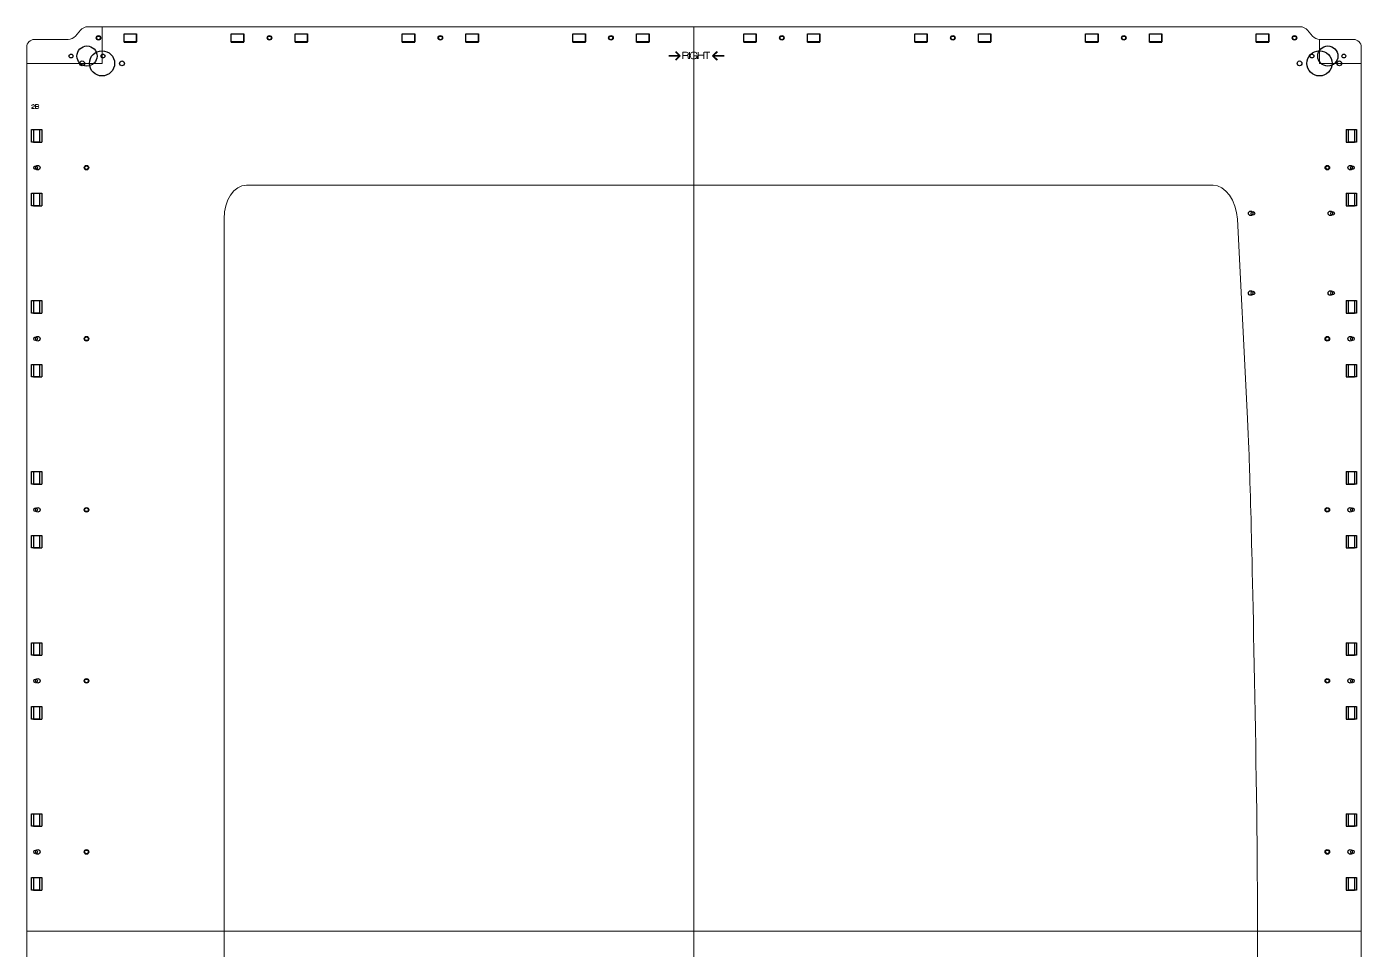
# Model space of a CAD drawing. Header units: millimetres. Extents: x 138 to 1490, y -137 to 1006.
# Drawn here: x 138 to 976, y 427 to 1006 of the extents above; entities that cross this region are included whole.
import ezdxf

# ---------------------------------------------------------------- set-up
doc = ezdxf.new("R2010")
doc.units = ezdxf.units.MM
doc.layers.add('CHANGED_PARTS', color=3, linetype='Continuous')
doc.layers.add('ORIGIONAL_PARTS_THAT_WERE_', color=6, linetype='Continuous')
for name, color, linetype, lineweight in [('new changed parts', 4, 'Continuous', 25), ('New Right hand side', 1, 'Continuous', 0), ('New Right Hand Side Text', 5, 'Continuous', 0), ('Referance lines', 2, 'Continuous', 0)]:
    doc.layers.add(name, color=color, linetype=linetype, lineweight=lineweight)

msp = doc.modelspace()

# ---------------------------------------------------------------- linework, layer by layer
at = {"layer": 'CHANGED_PARTS'}
for p, q in [((199.18055, 996.71931), (199.18055, 1001.91931)), ((199.18055, 1001.91931), (207.05992, 1001.91931)), ((207.05992, 996.71931), (207.05992, 1001.91931)), ((266.52063, 996.71931), (266.52063, 1001.91931)), ((266.52063, 1001.91931), (274.4, 1001.91931)), ((274.4, 996.71931), (274.4, 1001.91931)), ((306.52055, 996.71931), (306.52055, 1001.91931)), ((306.52055, 1001.91931), (314.39992, 1001.91931)), ((314.39992, 996.71931), (314.39992, 1001.91931)), ((373.86063, 996.71931), (373.86063, 1001.91931)), ((373.86063, 1001.91931), (381.74, 1001.91931)), ((381.74, 996.71931), (381.74, 1001.91931)), ((413.86055, 996.71931), (413.86055, 1001.91931)), ((413.86055, 1001.91931), (421.73992, 1001.91931)), ((421.73992, 996.71931), (421.73992, 1001.91931)), ((480.93189, 996.71931), (480.93189, 1001.91931)), ((480.93189, 1001.91931), (488.81125, 1001.91931)), ((488.81125, 996.71931), (488.81125, 1001.91931)), ((520.93181, 996.71931), (520.93181, 1001.91931)), ((520.93181, 1001.91931), (528.81117, 1001.91931)), ((528.81117, 996.71931), (528.81117, 1001.91931)), ((588.27189, 996.71931), (588.27189, 1001.91931)), ((588.27189, 1001.91931), (596.15125, 1001.91931)), ((596.15125, 996.71931), (596.15125, 1001.91931)), ((628.27181, 996.71931), (628.27181, 1001.91931)), ((628.27181, 1001.91931), (636.15117, 1001.91931)), ((636.15117, 996.71931), (636.15117, 1001.91931)), ((695.61189, 996.71931), (695.61189, 1001.91931)), ((695.61189, 1001.91931), (703.49125, 1001.91931)), ((703.49125, 996.71931), (703.49125, 1001.91931)), ((735.61181, 996.71931), (735.61181, 1001.91931)), ((735.61181, 1001.91931), (743.49117, 1001.91931)), ((743.49117, 996.71931), (743.49117, 1001.91931)), ((802.95189, 996.71931), (802.95189, 1001.91931)), ((802.95189, 1001.91931), (810.83125, 1001.91931)), ((810.83125, 996.71931), (810.83125, 1001.91931)), ((842.95181, 996.71931), (842.95181, 1001.91931)), ((842.95181, 1001.91931), (850.83117, 1001.91931)), ((850.83117, 996.71931), (850.83117, 1001.91931)), ((910.12726, 996.71931), (910.12726, 1001.91931)), ((910.12726, 1001.91931), (918.00662, 1001.91931)), ((918.00662, 996.71931), (918.00662, 1001.91931)), ((199.18055, 996.71931), (207.05992, 996.71931)), ((266.52063, 996.71931), (274.4, 996.71931)), ((306.52055, 996.71931), (314.39992, 996.71931)), ((373.86063, 996.71931), (381.74, 996.71931)), ((413.86055, 996.71931), (421.73992, 996.71931)), ((480.93189, 996.71931), (488.81125, 996.71931)), ((520.93181, 996.71931), (528.81117, 996.71931)), ((588.27189, 996.71931), (596.15125, 996.71931)), ((628.27181, 996.71931), (636.15117, 996.71931)), ((695.61189, 996.71931), (703.49125, 996.71931)), ((735.61181, 996.71931), (743.49117, 996.71931)), ((842.95181, 996.71931), (850.83117, 996.71931)), ((910.12726, 996.71931), (918.00662, 996.71931)), ((142.39239, 941.80616), (147.59239, 941.80616)), ((142.39239, 941.80616), (142.39239, 933.92652)), ((147.59239, 941.80616), (147.59239, 933.92652)), ((142.39239, 933.92652), (147.59239, 933.92652)), ((142.39239, 901.80624), (147.59239, 901.80624)), ((142.39239, 901.80624), (142.39239, 893.9266)), ((147.59239, 901.80624), (147.59239, 893.9266)), ((142.39239, 893.9266), (147.59239, 893.9266)), ((142.39239, 834.46616), (147.59239, 834.46616)), ((142.39239, 834.46616), (142.39239, 826.58652)), ((147.59239, 834.46616), (147.59239, 826.58652)), ((142.39239, 826.58652), (147.59239, 826.58652)), ((142.39239, 794.46624), (147.59239, 794.46624)), ((142.39239, 794.46624), (142.39239, 786.5866)), ((147.59239, 794.46624), (147.59239, 786.5866)), ((142.39239, 786.5866), (147.59239, 786.5866)), ((142.39239, 727.12616), (147.59239, 727.12616)), ((142.39239, 727.12616), (142.39239, 719.24652)), ((147.59239, 727.12616), (147.59239, 719.24652)), ((142.39239, 719.24652), (147.59239, 719.24652)), ((142.39239, 687.12624), (147.59239, 687.12624)), ((142.39239, 687.12624), (142.39239, 679.2466)), ((142.39239, 679.2466), (147.59239, 679.2466)), ((147.59239, 687.12624), (147.59239, 679.2466)), ((142.39239, 619.78616), (147.59239, 619.78616)), ((142.39239, 619.78616), (142.39239, 611.90652)), ((142.39239, 611.90652), (147.59239, 611.90652)), ((147.59239, 619.78616), (147.59239, 611.90652)), ((142.39239, 579.78624), (147.59239, 579.78624)), ((142.39239, 579.78624), (142.39239, 571.9066)), ((147.59239, 579.78624), (147.59239, 571.9066)), ((142.39239, 571.9066), (147.59239, 571.9066)), ((142.39239, 512.44616), (147.59239, 512.44616)), ((142.39239, 512.44616), (142.39239, 504.56652)), ((147.59239, 512.44616), (147.59239, 504.56652)), ((142.39239, 504.56652), (147.59239, 504.56652)), ((142.39239, 472.44624), (147.59239, 472.44624)), ((142.39239, 472.44624), (142.39239, 464.5666)), ((147.59239, 472.44624), (147.59239, 464.5666)), ((142.39239, 464.5666), (147.59239, 464.5666))]:
    msp.add_line(p, q, dxfattribs=at)
at = {"layer": 'CHANGED_PARTS', "color": 3}
for p, q in [((802.95189, 996.71931), (810.83125, 996.71931)), ((966.492, 941.80615), (971.692, 941.80615)), ((966.492, 941.80615), (966.492, 933.92651)), ((971.692, 941.80615), (971.692, 933.92651)), ((966.492, 933.92651), (971.692, 933.92651)), ((966.492, 901.80623), (971.692, 901.80623)), ((966.492, 901.80623), (966.492, 893.92659)), ((971.692, 901.80623), (971.692, 893.92659)), ((966.492, 893.92659), (971.692, 893.92659)), ((966.492, 834.46615), (971.692, 834.46615)), ((966.492, 834.46615), (966.492, 826.58651)), ((971.692, 834.46615), (971.692, 826.58651)), ((966.492, 826.58651), (971.692, 826.58651)), ((966.492, 794.46623), (971.692, 794.46623)), ((966.492, 794.46623), (966.492, 786.58659)), ((971.692, 794.46623), (971.692, 786.58659)), ((966.492, 786.58659), (971.692, 786.58659)), ((966.492, 727.12615), (971.692, 727.12615)), ((966.492, 727.12615), (966.492, 719.24651)), ((971.692, 727.12615), (971.692, 719.24651)), ((966.492, 719.24651), (971.692, 719.24651)), ((966.492, 687.12623), (971.692, 687.12623)), ((966.492, 687.12623), (966.492, 679.24659)), ((966.492, 679.24659), (971.692, 679.24659)), ((971.692, 687.12623), (971.692, 679.24659)), ((966.492, 619.78615), (971.692, 619.78615)), ((966.492, 619.78615), (966.492, 611.90651)), ((966.492, 611.90651), (971.692, 611.90651)), ((971.692, 619.78615), (971.692, 611.90651)), ((966.492, 579.78623), (971.692, 579.78623)), ((966.492, 579.78623), (966.492, 571.90659)), ((971.692, 579.78623), (971.692, 571.90659)), ((966.492, 571.90659), (971.692, 571.90659)), ((966.492, 512.44615), (971.692, 512.44615)), ((966.492, 512.44615), (966.492, 504.56651)), ((971.692, 512.44615), (971.692, 504.56651)), ((966.492, 504.56651), (971.692, 504.56651)), ((966.492, 472.44623), (971.692, 472.44623)), ((966.492, 472.44623), (966.492, 464.56659)), ((971.692, 472.44623), (971.692, 464.56659)), ((966.492, 464.56659), (971.692, 464.56659))]:
    msp.add_line(p, q, dxfattribs=at)
for points in [[(181.69526, 999.31931), (181.69526, 1000.10636), (182.33344, 1000.74383), (183.12013, 1000.74383)], [(183.12013, 997.89479), (182.33379, 997.89479), (181.69526, 998.53297), (181.69526, 999.31931)], [(183.12013, 1000.74383), (183.90789, 1000.74383), (184.545, 1000.10636), (184.545, 999.31931)], [(184.545, 999.31931), (184.545, 998.53297), (183.90789, 997.89479), (183.12013, 997.89479)], [(289.03526, 999.31931), (289.03526, 1000.10636), (289.67344, 1000.74383), (290.46013, 1000.74383)], [(290.46013, 997.89479), (289.67379, 997.89479), (289.03526, 998.53297), (289.03526, 999.31931)], [(290.46013, 1000.74383), (291.24789, 1000.74383), (291.885, 1000.10636), (291.885, 999.31931)], [(291.885, 999.31931), (291.885, 998.53297), (291.24789, 997.89479), (290.46013, 997.89479)], [(396.37526, 999.31931), (396.37526, 1000.10636), (397.01344, 1000.74383), (397.80013, 1000.74383)], [(397.80013, 997.89479), (397.01379, 997.89479), (396.37526, 998.53297), (396.37526, 999.31931)], [(397.80013, 1000.74383), (398.58789, 1000.74383), (399.225, 1000.10636), (399.225, 999.31931)], [(399.225, 999.31931), (399.225, 998.53297), (398.58789, 997.89479), (397.80013, 997.89479)], [(503.44652, 999.31931), (503.44652, 1000.10636), (504.08469, 1000.74383), (504.87139, 1000.74383)], [(504.87139, 997.89479), (504.08505, 997.89479), (503.44652, 998.53297), (503.44652, 999.31931)], [(504.87139, 1000.74383), (505.65914, 1000.74383), (506.29626, 1000.10636), (506.29626, 999.31931)], [(506.29626, 999.31931), (506.29626, 998.53297), (505.65914, 997.89479), (504.87139, 997.89479)], [(610.78652, 999.31931), (610.78652, 1000.10636), (611.42469, 1000.74383), (612.21139, 1000.74383)], [(612.21139, 997.89479), (611.42505, 997.89479), (610.78652, 998.53297), (610.78652, 999.31931)], [(612.21139, 1000.74383), (612.99914, 1000.74383), (613.63626, 1000.10636), (613.63626, 999.31931)], [(613.63626, 999.31931), (613.63626, 998.53297), (612.99914, 997.89479), (612.21139, 997.89479)], [(718.12652, 999.31931), (718.12652, 1000.10636), (718.76469, 1000.74383), (719.55139, 1000.74383)], [(719.55139, 997.89479), (718.76505, 997.89479), (718.12652, 998.53297), (718.12652, 999.31931)], [(719.55139, 1000.74383), (720.33914, 1000.74383), (720.97626, 1000.10636), (720.97626, 999.31931)], [(720.97626, 999.31931), (720.97626, 998.53297), (720.33914, 997.89479), (719.55139, 997.89479)], [(825.46652, 999.31931), (825.46652, 1000.10636), (826.10469, 1000.74383), (826.89139, 1000.74383)], [(826.89139, 997.89479), (826.10505, 997.89479), (825.46652, 998.53297), (825.46652, 999.31931)], [(826.89139, 1000.74383), (827.67914, 1000.74383), (828.31626, 1000.10636), (828.31626, 999.31931)], [(828.31626, 999.31931), (828.31626, 998.53297), (827.67914, 997.89479), (826.89139, 997.89479)], [(932.64189, 999.31931), (932.64189, 1000.10636), (933.28006, 1000.74383), (934.06676, 1000.74383)], [(934.06676, 997.89479), (933.28042, 997.89479), (932.64189, 998.53297), (932.64189, 999.31931)], [(934.06676, 1000.74383), (934.85451, 1000.74383), (935.49163, 1000.10636), (935.49163, 999.31931)], [(935.49163, 999.31931), (935.49163, 998.53297), (934.85451, 997.89479), (934.06676, 997.89479)], [(177.47249, 983.33717), (177.47249, 987.69926), (181.00908, 991.23657), (185.37224, 991.23657)], [(185.37224, 991.23657), (189.73504, 991.23657), (193.27235, 987.69926), (193.27235, 983.33717)], [(941.88217, 983.33717), (941.88217, 987.69926), (945.41877, 991.23657), (949.78192, 991.23657)], [(949.78192, 991.23657), (954.14473, 991.23657), (957.68203, 987.69926), (957.68203, 983.33717)], [(171.37261, 983.33717), (171.37261, 984.16514), (172.04359, 984.83647), (172.87191, 984.83647)], [(172.87191, 981.8368), (172.04359, 981.8368), (171.37261, 982.50743), (171.37261, 983.33717)], [(172.87191, 984.83647), (173.70094, 984.83647), (174.37192, 984.16514), (174.37192, 983.33717)], [(174.37192, 983.33717), (174.37192, 982.50779), (173.70094, 981.8368), (172.87191, 981.8368)], [(185.37224, 975.43706), (181.00908, 975.43706), (177.47249, 978.97331), (177.47249, 983.33717)], [(193.27235, 983.33717), (193.27235, 978.97331), (189.73504, 975.43706), (185.37224, 975.43706)], [(196.37185, 983.33717), (196.37185, 984.16514), (197.0446, 984.83647), (197.87186, 984.83647)], [(197.87186, 981.8368), (197.0446, 981.8368), (196.37185, 982.50743), (196.37185, 983.33717)], [(197.87186, 984.83647), (198.70018, 984.83647), (199.37258, 984.16514), (199.37258, 983.33717)], [(199.37258, 983.33717), (199.37258, 982.50779), (198.70018, 981.8368), (197.87186, 981.8368)], [(935.78229, 983.33717), (935.78229, 984.16514), (936.45327, 984.83647), (937.2816, 984.83647)], [(937.2816, 981.8368), (936.45327, 981.8368), (935.78229, 982.50743), (935.78229, 983.33717)], [(937.2816, 984.83647), (938.11062, 984.83647), (938.78161, 984.16514), (938.78161, 983.33717)], [(938.78161, 983.33717), (938.78161, 982.50779), (938.11062, 981.8368), (937.2816, 981.8368)], [(949.78192, 975.43706), (945.41877, 975.43706), (941.88217, 978.97331), (941.88217, 983.33717)], [(957.68203, 983.33717), (957.68203, 978.97331), (954.14473, 975.43706), (949.78192, 975.43706)], [(960.78153, 983.33717), (960.78153, 984.16514), (961.45428, 984.83647), (962.28155, 984.83647)], [(962.28155, 981.8368), (961.45428, 981.8368), (960.78153, 982.50743), (960.78153, 983.33717)], [(962.28155, 984.83647), (963.10987, 984.83647), (963.78226, 984.16514), (963.78226, 983.33717)], [(963.78226, 983.33717), (963.78226, 982.50779), (963.10987, 981.8368), (962.28155, 981.8368)], [(174.14606, 917.86641), (174.14606, 918.65346), (174.78423, 919.29093), (175.57093, 919.29093)], [(175.57093, 916.44189), (174.78459, 916.44189), (174.14606, 917.08007), (174.14606, 917.86641)], [(175.57093, 919.29093), (176.35868, 919.29093), (176.9958, 918.65346), (176.9958, 917.86641)], [(176.9958, 917.86641), (176.9958, 917.08007), (176.35868, 916.44189), (175.57093, 916.44189)], [(953.27398, 917.86641), (953.27398, 918.65346), (953.91216, 919.29093), (954.69885, 919.29093)], [(954.69885, 916.44189), (953.91251, 916.44189), (953.27398, 917.08007), (953.27398, 917.86641)], [(954.69885, 919.29093), (955.48661, 919.29093), (956.12372, 918.65346), (956.12372, 917.86641)], [(956.12372, 917.86641), (956.12372, 917.08007), (955.48661, 916.44189), (954.69885, 916.44189)], [(967.66692, 917.8664), (967.66692, 918.65313), (968.3047, 919.29091), (969.09144, 919.29091)], [(969.09144, 916.44188), (968.3047, 916.44188), (967.66692, 917.07963), (967.66692, 917.8664)], [(969.09144, 919.29091), (969.87818, 919.29091), (970.51596, 918.65313), (970.51596, 917.8664)], [(970.51596, 917.8664), (970.51596, 917.07963), (969.87818, 916.44188), (969.09144, 916.44188)], [(905.18757, 889.19638), (905.18757, 889.98311), (905.82535, 890.6209), (906.61209, 890.6209)], [(906.61209, 887.77187), (905.82535, 887.77187), (905.18757, 888.40962), (905.18757, 889.19638)], [(906.61209, 890.6209), (907.39883, 890.6209), (908.03661, 889.98311), (908.03661, 889.19638)], [(908.03661, 889.19638), (908.03661, 888.40962), (907.39883, 887.77187), (906.61209, 887.77187)], [(955.18757, 889.19638), (955.18757, 889.98311), (955.82535, 890.6209), (956.61209, 890.6209)], [(956.61209, 887.77187), (955.82535, 887.77187), (955.18757, 888.40962), (955.18757, 889.19638)], [(956.61209, 890.6209), (957.39883, 890.6209), (958.03661, 889.98311), (958.03661, 889.19638)], [(958.03661, 889.19638), (958.03661, 888.40962), (957.39883, 887.77187), (956.61209, 887.77187)], [(905.18757, 839.19638), (905.18757, 839.98311), (905.82535, 840.6209), (906.61209, 840.6209)], [(906.61209, 837.77187), (905.82535, 837.77187), (905.18757, 838.40962), (905.18757, 839.19638)], [(906.61209, 840.6209), (907.39883, 840.6209), (908.03661, 839.98311), (908.03661, 839.19638)], [(908.03661, 839.19638), (908.03661, 838.40962), (907.39883, 837.77187), (906.61209, 837.77187)], [(955.18757, 839.19638), (955.18757, 839.98311), (955.82535, 840.6209), (956.61209, 840.6209)], [(956.61209, 837.77187), (955.82535, 837.77187), (955.18757, 838.40962), (955.18757, 839.19638)], [(956.61209, 840.6209), (957.39883, 840.6209), (958.03661, 839.98311), (958.03661, 839.19638)], [(958.03661, 839.19638), (958.03661, 838.40962), (957.39883, 837.77187), (956.61209, 837.77187)], [(174.14606, 810.52641), (174.14606, 811.31346), (174.78423, 811.95093), (175.57093, 811.95093)], [(175.57093, 809.10189), (174.78459, 809.10189), (174.14606, 809.74007), (174.14606, 810.52641)], [(175.57093, 811.95093), (176.35868, 811.95093), (176.9958, 811.31346), (176.9958, 810.52641)], [(176.9958, 810.52641), (176.9958, 809.74007), (176.35868, 809.10189), (175.57093, 809.10189)], [(953.27398, 810.52641), (953.27398, 811.31346), (953.91216, 811.95093), (954.69885, 811.95093)], [(954.69885, 809.10189), (953.91251, 809.10189), (953.27398, 809.74007), (953.27398, 810.52641)], [(954.69885, 811.95093), (955.48661, 811.95093), (956.12372, 811.31346), (956.12372, 810.52641)], [(956.12372, 810.52641), (956.12372, 809.74007), (955.48661, 809.10189), (954.69885, 809.10189)], [(967.66692, 810.5264), (967.66692, 811.31313), (968.3047, 811.95091), (969.09144, 811.95091)], [(969.09144, 809.10188), (968.3047, 809.10188), (967.66692, 809.73963), (967.66692, 810.5264)], [(969.09144, 811.95091), (969.87818, 811.95091), (970.51596, 811.31313), (970.51596, 810.5264)], [(970.51596, 810.5264), (970.51596, 809.73963), (969.87818, 809.10188), (969.09144, 809.10188)], [(174.14606, 703.18641), (174.14606, 703.97346), (174.78423, 704.61093), (175.57093, 704.61093)], [(175.57093, 704.61093), (176.35868, 704.61093), (176.9958, 703.97346), (176.9958, 703.18641)], [(953.27398, 703.18641), (953.27398, 703.97346), (953.91216, 704.61093), (954.69885, 704.61093)], [(954.69885, 704.61093), (955.48661, 704.61093), (956.12372, 703.97346), (956.12372, 703.18641)], [(967.66692, 703.1864), (967.66692, 703.97313), (968.3047, 704.61091), (969.09144, 704.61091)], [(969.09144, 704.61091), (969.87818, 704.61091), (970.51596, 703.97313), (970.51596, 703.1864)], [(175.57093, 701.76189), (174.78459, 701.76189), (174.14606, 702.40007), (174.14606, 703.18641)], [(176.9958, 703.18641), (176.9958, 702.40007), (176.35868, 701.76189), (175.57093, 701.76189)], [(954.69885, 701.76189), (953.91251, 701.76189), (953.27398, 702.40007), (953.27398, 703.18641)], [(956.12372, 703.18641), (956.12372, 702.40007), (955.48661, 701.76189), (954.69885, 701.76189)], [(969.09144, 701.76188), (968.3047, 701.76188), (967.66692, 702.39963), (967.66692, 703.1864)], [(970.51596, 703.1864), (970.51596, 702.39963), (969.87818, 701.76188), (969.09144, 701.76188)], [(174.14606, 595.84641), (174.14606, 596.63346), (174.78423, 597.27093), (175.57093, 597.27093)], [(175.57093, 594.42189), (174.78459, 594.42189), (174.14606, 595.06007), (174.14606, 595.84641)], [(175.57093, 597.27093), (176.35868, 597.27093), (176.9958, 596.63346), (176.9958, 595.84641)], [(176.9958, 595.84641), (176.9958, 595.06007), (176.35868, 594.42189), (175.57093, 594.42189)], [(953.27398, 595.84641), (953.27398, 596.63346), (953.91216, 597.27093), (954.69885, 597.27093)], [(954.69885, 594.42189), (953.91251, 594.42189), (953.27398, 595.06007), (953.27398, 595.84641)], [(954.69885, 597.27093), (955.48661, 597.27093), (956.12372, 596.63346), (956.12372, 595.84641)], [(956.12372, 595.84641), (956.12372, 595.06007), (955.48661, 594.42189), (954.69885, 594.42189)], [(967.66692, 595.8464), (967.66692, 596.63313), (968.3047, 597.27091), (969.09144, 597.27091)], [(969.09144, 594.42188), (968.3047, 594.42188), (967.66692, 595.05963), (967.66692, 595.8464)], [(969.09144, 597.27091), (969.87818, 597.27091), (970.51596, 596.63313), (970.51596, 595.8464)], [(970.51596, 595.8464), (970.51596, 595.05963), (969.87818, 594.42188), (969.09144, 594.42188)], [(174.14606, 488.50641), (174.14606, 489.29346), (174.78423, 489.93093), (175.57093, 489.93093)], [(175.57093, 487.08189), (174.78459, 487.08189), (174.14606, 487.72007), (174.14606, 488.50641)], [(175.57093, 489.93093), (176.35868, 489.93093), (176.9958, 489.29346), (176.9958, 488.50641)], [(176.9958, 488.50641), (176.9958, 487.72007), (176.35868, 487.08189), (175.57093, 487.08189)], [(953.27398, 488.50641), (953.27398, 489.29346), (953.91216, 489.93093), (954.69885, 489.93093)], [(954.69885, 487.08189), (953.91251, 487.08189), (953.27398, 487.72007), (953.27398, 488.50641)], [(954.69885, 489.93093), (955.48661, 489.93093), (956.12372, 489.29346), (956.12372, 488.50641)], [(956.12372, 488.50641), (956.12372, 487.72007), (955.48661, 487.08189), (954.69885, 487.08189)], [(967.66692, 488.5064), (967.66692, 489.29313), (968.3047, 489.93091), (969.09144, 489.93091)], [(969.09144, 487.08188), (968.3047, 487.08188), (967.66692, 487.71963), (967.66692, 488.5064)], [(969.09144, 489.93091), (969.87818, 489.93091), (970.51596, 489.29313), (970.51596, 488.5064)], [(970.51596, 488.5064), (970.51596, 487.71963), (969.87818, 487.08188), (969.09144, 487.08188)]]:
    msp.add_open_spline(points, degree=3, dxfattribs=at)
at = {"layer": 'new changed parts', "color": 3}
for points in [[(143.56731, 917.86641), (143.56731, 918.65314), (144.20508, 919.29093), (144.99182, 919.29093)], [(144.99182, 916.44189), (144.20508, 916.44189), (143.56731, 917.07968), (143.56731, 917.86641)], [(144.99182, 919.29093), (145.77856, 919.29093), (146.41634, 918.65314), (146.41634, 917.86641)], [(146.41634, 917.86641), (146.41634, 917.07968), (145.77856, 916.44189), (144.99182, 916.44189)], [(143.56731, 810.52641), (143.56731, 811.31314), (144.20508, 811.95093), (144.99182, 811.95093)], [(144.99182, 809.10189), (144.20508, 809.10189), (143.56731, 809.73968), (143.56731, 810.52641)], [(144.99182, 811.95093), (145.77856, 811.95093), (146.41634, 811.31314), (146.41634, 810.52641)], [(146.41634, 810.52641), (146.41634, 809.73968), (145.77856, 809.10189), (144.99182, 809.10189)], [(143.56731, 703.18641), (143.56731, 703.97314), (144.20508, 704.61093), (144.99182, 704.61093)], [(144.99182, 704.61093), (145.77856, 704.61093), (146.41634, 703.97314), (146.41634, 703.18641)], [(144.99182, 701.76189), (144.20508, 701.76189), (143.56731, 702.39968), (143.56731, 703.18641)], [(146.41634, 703.18641), (146.41634, 702.39968), (145.77856, 701.76189), (144.99182, 701.76189)], [(143.56731, 595.84641), (143.56731, 596.63314), (144.20508, 597.27093), (144.99182, 597.27093)], [(144.99182, 594.42189), (144.20508, 594.42189), (143.56731, 595.05968), (143.56731, 595.84641)], [(144.99182, 597.27093), (145.77856, 597.27093), (146.41634, 596.63314), (146.41634, 595.84641)], [(146.41634, 595.84641), (146.41634, 595.05968), (145.77856, 594.42189), (144.99182, 594.42189)], [(143.56731, 488.50641), (143.56731, 489.29314), (144.20508, 489.93093), (144.99182, 489.93093)], [(144.99182, 487.08189), (144.20508, 487.08189), (143.56731, 487.71968), (143.56731, 488.50641)], [(144.99182, 489.93093), (145.77856, 489.93093), (146.41634, 489.29314), (146.41634, 488.50641)], [(146.41634, 488.50641), (146.41634, 487.71968), (145.77856, 487.08189), (144.99182, 487.08189)]]:
    msp.add_open_spline(points, degree=3, dxfattribs=at)
at = {"layer": 'New Right hand side', "color": 1}
for p, q in [((176.3587, 1006.33641), (937.72577, 1006.33641)), ((138.04139, 993.5365), (138.04139, -131.86412)), ((976.04421, 993.5365), (976.04139, -131.86412))]:
    msp.add_line(p, q, dxfattribs=at)
for points in [[(385.39872, 1006.33641), (176.3587, 1006.33641)], [(937.72577, 1006.33641), (728.68575, 1006.33641)], [(164.0047, 998.33626), (142.84227, 998.33626)], [(171.72264, 1004.17402), (168.64077, 1000.49892)], [(945.44398, 1000.49892), (942.36155, 1004.17402)], [(971.24417, 998.33626), (950.08033, 998.33626), (950.07977, 998.33626)], [(138.04139, 993.5365), (138.04139, 700.71796)], [(976.04139, 700.71796), (976.04421, 993.5365)], [(882.94925, 906.85953), (276.00524, 906.85953)], [(261.93364, 885.85192), (261.93364, 35.00276)], [(904.30726, 764.72429), (898.27645, 885.51368)]]:
    msp.add_lwpolyline(points, dxfattribs=at)
for points in [[(176.3587, 1006.33641), (174.80563, 1006.33641), (172.72029, 1005.36302), (171.72264, 1004.17402)], [(942.36155, 1004.17402), (941.36446, 1005.36302), (939.27856, 1006.33641), (937.72577, 1006.33641)], [(142.84227, 998.33626), (140.20236, 998.33626), (138.04139, 996.17641), (138.04139, 993.5365)], [(168.64077, 1000.49892), (167.64311, 999.30964), (165.55693, 998.33626), (164.0047, 998.33626)], [(950.07977, 998.33626), (948.52754, 998.33626), (946.44107, 999.30964), (945.44398, 1000.49892)], [(976.04421, 993.5365), (976.04421, 996.17641), (973.88436, 998.33626), (971.24417, 998.33626)], [(276.00524, 906.85953), (268.23369, 906.85953), (261.93364, 897.45456), (261.93364, 885.85192)], [(898.27645, 885.51368), (897.58642, 897.25449), (890.68975, 906.85953), (882.94925, 906.85953)], [(905.81066, 731.01996), (905.56992, 737.80393), (904.894, 752.97236), (904.30726, 764.72429)], [(906.78884, 697.27126), (906.49081, 709.04772), (906.05139, 724.23598), (905.81066, 731.01996)], [(910.85397, 448.15667), (910.85397, 535.84797), (906.78884, 697.27126), (906.78884, 697.27126)], [(898.30693, 39.35575), (898.30693, 39.35575), (910.85397, 238.90532), (910.85397, 448.15667)]]:
    msp.add_open_spline(points, degree=3, dxfattribs=at)
at = {"layer": 'New Right Hand Side Text', "color": 5}
for points in [[(545.37375, 990.66461), (547.76501, 988.27278), (541.22593, 988.27278)], [(545.67121, 990.85426), (548.45335, 988.07212), (545.67121, 985.29025)], [(550.05327, 986.28085), (550.05327, 990.45012), (552.34802, 990.45012)], [(554.19488, 990.45012), (554.19488, 986.28085)], [(559.61637, 986.28085), (559.61637, 990.45012)], [(563.19015, 990.45012), (563.19015, 986.28085)], [(563.47435, 990.45012), (567.07127, 990.45012)], [(565.21425, 986.28085), (565.21425, 990.41343)], [(571.46632, 985.29025), (568.68417, 988.07212), (571.46632, 990.85426)], [(575.9116, 988.27221), (569.37195, 988.27221), (571.77225, 990.67223)], [(541.22593, 987.87287), (547.76586, 987.87287), (545.36556, 985.47257)], [(552.5055, 988.3185), (552.50014, 988.30692), (550.05327, 988.2993)], [(557.01598, 988.14408), (558.97827, 988.14408), (558.97827, 986.18772)], [(559.61637, 988.51097), (563.19015, 988.51097)], [(571.76406, 985.48047), (569.37279, 987.87146), (575.9116, 987.87146)], [(142.38987, 956.06162), (141.80765, 955.76444)], [(144.82714, 955.02502), (143.60202, 955.02502), (143.60202, 957.44197), (143.6023, 957.44197)], [(143.6023, 957.44197), (144.91492, 957.44197)], [(145.03006, 956.29107), (143.6023, 956.29389)], [(145.02978, 956.29446), (145.02978, 956.28768)], [(141.18817, 955.01543), (142.96194, 955.01543)]]:
    msp.add_lwpolyline(points, dxfattribs=at)
for points in [[(552.34802, 990.45012), (553.18283, 990.45012), (553.49864, 990.05332), (553.49864, 989.31135)], [(553.49864, 989.31135), (553.49864, 988.91455), (553.22997, 988.35942), (552.5055, 988.3185)], [(554.70345, 988.27165), (554.70345, 989.6503), (555.67316, 990.45012), (556.86414, 990.45012)], [(556.86414, 990.45012), (558.16631, 990.45012), (558.76519, 989.87185), (558.91703, 989.0661)], [(552.50014, 988.30692), (553.14248, 988.301), (553.42244, 988.00325), (553.42244, 987.43062)], [(553.42244, 987.43062), (553.42244, 987.27907), (553.43429, 986.4499), (553.51614, 986.28085)], [(556.86414, 986.09459), (555.67288, 986.09459), (554.70345, 986.8944), (554.70345, 988.27165)], [(558.83321, 987.44558), (558.54421, 986.48716), (557.73451, 986.09459), (556.86414, 986.09459)], [(558.97827, 988.14408), (558.91703, 987.65922), (558.83321, 987.44558), (558.83321, 987.44558)], [(141.80765, 955.76444), (141.37444, 955.51016), (141.19494, 955.37074), (141.18817, 955.01543)], [(141.23869, 956.60603), (141.23869, 956.86342), (141.24546, 957.45213), (142.08507, 957.45213)], [(142.08507, 957.45213), (142.75507, 957.45213), (142.89054, 957.01215), (142.89054, 956.78214)], [(142.89054, 956.78214), (142.89054, 956.43359), (142.68056, 956.23406), (142.38987, 956.06162)], [(145.6391, 955.68204), (145.6391, 955.40094), (145.46017, 955.02502), (144.82714, 955.02502)], [(144.91492, 957.44197), (145.29761, 957.44197), (145.56487, 957.23539), (145.56487, 956.84253)], [(145.56487, 956.84253), (145.56487, 956.55834), (145.31454, 956.2874), (145.02978, 956.29446)], [(145.02978, 956.28768), (145.34474, 956.27414), (145.6391, 956.10537), (145.6391, 955.68204)]]:
    msp.add_open_spline(points, degree=3, dxfattribs=at)
at = {"layer": 'ORIGIONAL_PARTS_THAT_WERE_', "color": 6}
for points in [[(199.18055, 1001.7992), (207.05992, 1001.7992), (207.05992, 996.83942), (199.18055, 996.83942), (199.18055, 1001.7992), (199.18055, 1001.7992)], [(266.52063, 1001.7992), (274.4, 1001.7992), (274.4, 996.83942), (266.52063, 996.83942), (266.52063, 1001.7992), (266.52063, 1001.7992)], [(306.52055, 1001.7992), (314.39992, 1001.7992), (314.39992, 996.83942), (306.52055, 996.83942), (306.52055, 1001.7992), (306.52055, 1001.7992)], [(373.86063, 1001.7992), (381.74, 1001.7992), (381.74, 996.83942), (373.86063, 996.83942), (373.86063, 1001.7992), (373.86063, 1001.7992)], [(413.86055, 1001.7992), (421.73992, 1001.7992), (421.73992, 996.83942), (413.86055, 996.83942), (413.86055, 1001.7992), (413.86055, 1001.7992)], [(480.93189, 1001.7992), (488.81125, 1001.7992), (488.81125, 996.83942), (480.93189, 996.83942), (480.93189, 1001.7992), (480.93189, 1001.7992)], [(520.93181, 1001.7992), (528.81117, 1001.7992), (528.81117, 996.83942), (520.93181, 996.83942), (520.93181, 1001.7992), (520.93181, 1001.7992)], [(588.27189, 1001.7992), (596.15125, 1001.7992), (596.15125, 996.83942), (588.27189, 996.83942), (588.27189, 1001.7992), (588.27189, 1001.7992)], [(628.27181, 1001.7992), (636.15117, 1001.7992), (636.15117, 996.83942), (628.27181, 996.83942), (628.27181, 1001.7992), (628.27181, 1001.7992)], [(695.61189, 1001.7992), (703.49125, 1001.7992), (703.49125, 996.83942), (695.61189, 996.83942), (695.61189, 1001.7992), (695.61189, 1001.7992)], [(735.61181, 1001.7992), (743.49117, 1001.7992), (743.49117, 996.83942), (735.61181, 996.83942), (735.61181, 1001.7992), (735.61181, 1001.7992)], [(802.95189, 1001.7992), (810.83125, 1001.7992), (810.83125, 996.83942), (802.95189, 996.83942), (802.95189, 1001.7992), (802.95189, 1001.7992)], [(842.95181, 1001.7992), (850.83117, 1001.7992), (850.83117, 996.83942), (842.95181, 996.83942), (842.95181, 1001.7992), (842.95181, 1001.7992)], [(910.12726, 1001.7992), (918.00662, 1001.7992), (918.00662, 996.83942), (910.12726, 996.83942), (910.12726, 1001.7992), (910.12726, 1001.7992)], [(146.06497, 933.92652), (141.10519, 933.92652), (141.10519, 941.80616), (146.06497, 941.80616), (146.06497, 933.92652), (146.06497, 933.92652)], [(972.96606, 933.92652), (968.00629, 933.92652), (968.00629, 941.80616), (972.96606, 941.80616), (972.96606, 933.92652), (972.96606, 933.92652)], [(146.06497, 893.9266), (141.10519, 893.9266), (141.10519, 901.80624), (146.06497, 901.80624), (146.06497, 893.9266), (146.06497, 893.9266)], [(972.96606, 893.9266), (968.00629, 893.9266), (968.00629, 901.80624), (972.96606, 901.80624), (972.96606, 893.9266), (972.96606, 893.9266)], [(146.06497, 826.58652), (141.10519, 826.58652), (141.10519, 834.46616), (146.06497, 834.46616), (146.06497, 826.58652), (146.06497, 826.58652)], [(972.96606, 826.58652), (968.00629, 826.58652), (968.00629, 834.46616), (972.96606, 834.46616), (972.96606, 826.58652), (972.96606, 826.58652)], [(146.06497, 786.5866), (141.10519, 786.5866), (141.10519, 794.46624), (146.06497, 794.46624), (146.06497, 786.5866), (146.06497, 786.5866)], [(972.96606, 786.5866), (968.00629, 786.5866), (968.00629, 794.46624), (972.96606, 794.46624), (972.96606, 786.5866), (972.96606, 786.5866)], [(146.06497, 719.24652), (141.10519, 719.24652), (141.10519, 727.12616), (146.06497, 727.12616), (146.06497, 719.24652), (146.06497, 719.24652)], [(972.96606, 719.24652), (968.00629, 719.24652), (968.00629, 727.12616), (972.96606, 727.12616), (972.96606, 719.24652), (972.96606, 719.24652)], [(146.06497, 679.2466), (141.10519, 679.2466), (141.10519, 687.12624), (146.06497, 687.12624), (146.06497, 679.2466), (146.06497, 679.2466)], [(972.96606, 679.2466), (968.00629, 679.2466), (968.00629, 687.12624), (972.96606, 687.12624), (972.96606, 679.2466), (972.96606, 679.2466)], [(146.06497, 611.90652), (141.10519, 611.90652), (141.10519, 619.78616), (146.06497, 619.78616), (146.06497, 611.90652), (146.06497, 611.90652)], [(972.96606, 611.90652), (968.00629, 611.90652), (968.00629, 619.78616), (972.96606, 619.78616), (972.96606, 611.90652), (972.96606, 611.90652)], [(146.06497, 571.9066), (141.10519, 571.9066), (141.10519, 579.78624), (146.06497, 579.78624), (146.06497, 571.9066), (146.06497, 571.9066)], [(972.96606, 571.9066), (968.00629, 571.9066), (968.00629, 579.78624), (972.96606, 579.78624), (972.96606, 571.9066), (972.96606, 571.9066)], [(146.06497, 504.56652), (141.10519, 504.56652), (141.10519, 512.44616), (146.06497, 512.44616), (146.06497, 504.56652), (146.06497, 504.56652)], [(972.96606, 504.56652), (968.00629, 504.56652), (968.00629, 512.44616), (972.96606, 512.44616), (972.96606, 504.56652), (972.96606, 504.56652)], [(146.06497, 464.5666), (141.10519, 464.5666), (141.10519, 472.44624), (146.06497, 472.44624), (146.06497, 464.5666), (146.06497, 464.5666)], [(972.96606, 464.5666), (968.00629, 464.5666), (968.00629, 472.44624), (972.96606, 472.44624), (972.96606, 464.5666), (972.96606, 464.5666)]]:
    msp.add_lwpolyline(points, dxfattribs=at)
for points in [[(181.98024, 999.31931), (181.98024, 999.94895), (182.49078, 1000.45892), (183.12013, 1000.45892)], [(183.12013, 998.1797), (182.49106, 998.1797), (181.98024, 998.69024), (181.98024, 999.31931)], [(183.12013, 1000.45892), (183.75034, 1000.45892), (184.26003, 999.94895), (184.26003, 999.31931)], [(184.26003, 999.31931), (184.26003, 998.69024), (183.75034, 998.1797), (183.12013, 998.1797)], [(289.32024, 999.31931), (289.32024, 999.94895), (289.83078, 1000.45892), (290.46013, 1000.45892)], [(290.46013, 998.1797), (289.83106, 998.1797), (289.32024, 998.69024), (289.32024, 999.31931)], [(290.46013, 1000.45892), (291.09034, 1000.45892), (291.60003, 999.94895), (291.60003, 999.31931)], [(291.60003, 999.31931), (291.60003, 998.69024), (291.09034, 998.1797), (290.46013, 998.1797)], [(396.66024, 999.31931), (396.66024, 999.94895), (397.17078, 1000.45892), (397.80013, 1000.45892)], [(397.80013, 998.1797), (397.17106, 998.1797), (396.66024, 998.69024), (396.66024, 999.31931)], [(397.80013, 1000.45892), (398.43034, 1000.45892), (398.94003, 999.94895), (398.94003, 999.31931)], [(398.94003, 999.31931), (398.94003, 998.69024), (398.43034, 998.1797), (397.80013, 998.1797)], [(503.73149, 999.31931), (503.73149, 999.94895), (504.24203, 1000.45892), (504.87139, 1000.45892)], [(504.87139, 998.1797), (504.24232, 998.1797), (503.73149, 998.69024), (503.73149, 999.31931)], [(504.87139, 1000.45892), (505.50159, 1000.45892), (506.01128, 999.94895), (506.01128, 999.31931)], [(506.01128, 999.31931), (506.01128, 998.69024), (505.50159, 998.1797), (504.87139, 998.1797)], [(611.07149, 999.31931), (611.07149, 999.94895), (611.58203, 1000.45892), (612.21139, 1000.45892)], [(612.21139, 998.1797), (611.58232, 998.1797), (611.07149, 998.69024), (611.07149, 999.31931)], [(612.21139, 1000.45892), (612.84159, 1000.45892), (613.35128, 999.94895), (613.35128, 999.31931)], [(613.35128, 999.31931), (613.35128, 998.69024), (612.84159, 998.1797), (612.21139, 998.1797)], [(718.41149, 999.31931), (718.41149, 999.94895), (718.92203, 1000.45892), (719.55139, 1000.45892)], [(719.55139, 998.1797), (718.92232, 998.1797), (718.41149, 998.69024), (718.41149, 999.31931)], [(719.55139, 1000.45892), (720.18159, 1000.45892), (720.69128, 999.94895), (720.69128, 999.31931)], [(720.69128, 999.31931), (720.69128, 998.69024), (720.18159, 998.1797), (719.55139, 998.1797)], [(825.75149, 999.31931), (825.75149, 999.94895), (826.26203, 1000.45892), (826.89139, 1000.45892)], [(826.89139, 998.1797), (826.26232, 998.1797), (825.75149, 998.69024), (825.75149, 999.31931)], [(826.89139, 1000.45892), (827.52159, 1000.45892), (828.03128, 999.94895), (828.03128, 999.31931)], [(828.03128, 999.31931), (828.03128, 998.69024), (827.52159, 998.1797), (826.89139, 998.1797)], [(932.92686, 999.31931), (932.92686, 999.94895), (933.4374, 1000.45892), (934.06676, 1000.45892)], [(934.06676, 998.1797), (933.43769, 998.1797), (932.92686, 998.69024), (932.92686, 999.31931)], [(934.06676, 1000.45892), (934.69696, 1000.45892), (935.20665, 999.94895), (935.20665, 999.31931)], [(935.20665, 999.31931), (935.20665, 998.69024), (934.69696, 998.1797), (934.06676, 998.1797)], [(164.70688, 987.93665), (164.70688, 988.59902), (165.24366, 989.13609), (165.90632, 989.13609)], [(165.90632, 989.13609), (166.56954, 989.13609), (167.10633, 988.59902), (167.10633, 987.93665)], [(169.58678, 987.93665), (169.58678, 991.42633), (172.41606, 994.25617), (175.90658, 994.25617)], [(175.90658, 994.25617), (179.39683, 994.25617), (182.22667, 991.42633), (182.22667, 987.93665)], [(184.70627, 987.93665), (184.70627, 988.59902), (185.24447, 989.13609), (185.90628, 989.13609)], [(185.90628, 989.13609), (186.56894, 989.13609), (187.10686, 988.59902), (187.10686, 987.93665)], [(943.83447, 987.93665), (943.83447, 988.59902), (944.37098, 989.13609), (945.03392, 989.13609)], [(945.03392, 989.13609), (945.69714, 989.13609), (946.23392, 988.59902), (946.23392, 987.93665)], [(948.71438, 987.93665), (948.71438, 991.42633), (951.5445, 994.25617), (955.03446, 994.25617)], [(955.03446, 994.25617), (958.5247, 994.25617), (961.35426, 991.42633), (961.35426, 987.93665)], [(963.83443, 987.93665), (963.83443, 988.59902), (964.37235, 989.13609), (965.03444, 989.13609)], [(965.03444, 989.13609), (965.6971, 989.13609), (966.23473, 988.59902), (966.23473, 987.93665)], [(165.90632, 986.73636), (165.24366, 986.73636), (164.70688, 987.27286), (164.70688, 987.93665)], [(167.10633, 987.93665), (167.10633, 987.27314), (166.56954, 986.73636), (165.90632, 986.73636)], [(175.90658, 981.61657), (172.41606, 981.61657), (169.58678, 984.44556), (169.58678, 987.93665)], [(182.22667, 987.93665), (182.22667, 984.44556), (179.39683, 981.61657), (175.90658, 981.61657)], [(185.90628, 986.73636), (185.24447, 986.73636), (184.70627, 987.27286), (184.70627, 987.93665)], [(187.10686, 987.93665), (187.10686, 987.27314), (186.56894, 986.73636), (185.90628, 986.73636)], [(945.03392, 986.73636), (944.37098, 986.73636), (943.83447, 987.27286), (943.83447, 987.93665)], [(946.23392, 987.93665), (946.23392, 987.27314), (945.69714, 986.73636), (945.03392, 986.73636)], [(955.03446, 981.61657), (951.5445, 981.61657), (948.71438, 984.44556), (948.71438, 987.93665)], [(961.35426, 987.93665), (961.35426, 984.44556), (958.5247, 981.61657), (955.03446, 981.61657)], [(965.03444, 986.73636), (964.37235, 986.73636), (963.83443, 987.27286), (963.83443, 987.93665)], [(966.23473, 987.93665), (966.23473, 987.27314), (965.6971, 986.73636), (965.03444, 986.73636)], [(142.4449, 917.86641), (142.4449, 918.49579), (142.95512, 919.00602), (143.58452, 919.00602)], [(143.58452, 916.7268), (142.95512, 916.7268), (142.4449, 917.23703), (142.4449, 917.86641)], [(143.58452, 919.00602), (144.2139, 919.00602), (144.72413, 918.49579), (144.72413, 917.86641)], [(144.72413, 917.86641), (144.72413, 917.23703), (144.2139, 916.7268), (143.58452, 916.7268)], [(174.43103, 917.86641), (174.43103, 918.49605), (174.94157, 919.00602), (175.57093, 919.00602)], [(175.57093, 916.7268), (174.94186, 916.7268), (174.43103, 917.23734), (174.43103, 917.86641)], [(175.57093, 919.00602), (176.20113, 919.00602), (176.71082, 918.49605), (176.71082, 917.86641)], [(176.71082, 917.86641), (176.71082, 917.23734), (176.20113, 916.7268), (175.57093, 916.7268)], [(953.55896, 917.86641), (953.55896, 918.49605), (954.0695, 919.00602), (954.69885, 919.00602)], [(954.69885, 916.7268), (954.06978, 916.7268), (953.55896, 917.23734), (953.55896, 917.86641)], [(954.69885, 919.00602), (955.32906, 919.00602), (955.83875, 918.49605), (955.83875, 917.86641)], [(955.83875, 917.86641), (955.83875, 917.23734), (955.32906, 916.7268), (954.69885, 916.7268)], [(969.346, 917.86641), (969.346, 918.49579), (969.85622, 919.00602), (970.48561, 919.00602)], [(970.48561, 916.7268), (969.85622, 916.7268), (969.346, 917.23703), (969.346, 917.86641)], [(970.48561, 919.00602), (971.115, 919.00602), (971.62523, 918.49579), (971.62523, 917.86641)], [(971.62523, 917.86641), (971.62523, 917.23703), (971.115, 916.7268), (970.48561, 916.7268)], [(906.86668, 889.19638), (906.86668, 889.82577), (907.3769, 890.336), (908.00629, 890.336)], [(908.00629, 888.05677), (907.3769, 888.05677), (906.86668, 888.567), (906.86668, 889.19638)], [(908.00629, 890.336), (908.63568, 890.336), (909.1459, 889.82577), (909.1459, 889.19638)], [(909.1459, 889.19638), (909.1459, 888.567), (908.63568, 888.05677), (908.00629, 888.05677)], [(956.86668, 889.19638), (956.86668, 889.82577), (957.3769, 890.336), (958.00629, 890.336)], [(958.00629, 888.05677), (957.3769, 888.05677), (956.86668, 888.567), (956.86668, 889.19638)], [(958.00629, 890.336), (958.63568, 890.336), (959.1459, 889.82577), (959.1459, 889.19638)], [(959.1459, 889.19638), (959.1459, 888.567), (958.63568, 888.05677), (958.00629, 888.05677)], [(906.86668, 839.19638), (906.86668, 839.82577), (907.3769, 840.336), (908.00629, 840.336)], [(908.00629, 838.05677), (907.3769, 838.05677), (906.86668, 838.567), (906.86668, 839.19638)], [(908.00629, 840.336), (908.63568, 840.336), (909.1459, 839.82577), (909.1459, 839.19638)], [(909.1459, 839.19638), (909.1459, 838.567), (908.63568, 838.05677), (908.00629, 838.05677)], [(956.86668, 839.19638), (956.86668, 839.82577), (957.3769, 840.336), (958.00629, 840.336)], [(958.00629, 838.05677), (957.3769, 838.05677), (956.86668, 838.567), (956.86668, 839.19638)], [(958.00629, 840.336), (958.63568, 840.336), (959.1459, 839.82577), (959.1459, 839.19638)], [(959.1459, 839.19638), (959.1459, 838.567), (958.63568, 838.05677), (958.00629, 838.05677)], [(142.4449, 810.52641), (142.4449, 811.15579), (142.95512, 811.66602), (143.58452, 811.66602)], [(143.58452, 809.3868), (142.95512, 809.3868), (142.4449, 809.89703), (142.4449, 810.52641)], [(143.58452, 811.66602), (144.2139, 811.66602), (144.72413, 811.15579), (144.72413, 810.52641)], [(144.72413, 810.52641), (144.72413, 809.89703), (144.2139, 809.3868), (143.58452, 809.3868)], [(174.43103, 810.52641), (174.43103, 811.15605), (174.94157, 811.66602), (175.57093, 811.66602)], [(175.57093, 809.3868), (174.94186, 809.3868), (174.43103, 809.89734), (174.43103, 810.52641)], [(175.57093, 811.66602), (176.20113, 811.66602), (176.71082, 811.15605), (176.71082, 810.52641)], [(176.71082, 810.52641), (176.71082, 809.89734), (176.20113, 809.3868), (175.57093, 809.3868)], [(953.55896, 810.52641), (953.55896, 811.15605), (954.0695, 811.66602), (954.69885, 811.66602)], [(954.69885, 809.3868), (954.06978, 809.3868), (953.55896, 809.89734), (953.55896, 810.52641)], [(954.69885, 811.66602), (955.32906, 811.66602), (955.83875, 811.15605), (955.83875, 810.52641)], [(955.83875, 810.52641), (955.83875, 809.89734), (955.32906, 809.3868), (954.69885, 809.3868)], [(969.346, 810.52641), (969.346, 811.15579), (969.85622, 811.66602), (970.48561, 811.66602)], [(970.48561, 809.3868), (969.85622, 809.3868), (969.346, 809.89703), (969.346, 810.52641)], [(970.48561, 811.66602), (971.115, 811.66602), (971.62523, 811.15579), (971.62523, 810.52641)], [(971.62523, 810.52641), (971.62523, 809.89703), (971.115, 809.3868), (970.48561, 809.3868)], [(142.4449, 703.18641), (142.4449, 703.81579), (142.95512, 704.32602), (143.58452, 704.32602)], [(143.58452, 704.32602), (144.2139, 704.32602), (144.72413, 703.81579), (144.72413, 703.18641)], [(174.43103, 703.18641), (174.43103, 703.81605), (174.94157, 704.32602), (175.57093, 704.32602)], [(175.57093, 704.32602), (176.20113, 704.32602), (176.71082, 703.81605), (176.71082, 703.18641)], [(953.55896, 703.18641), (953.55896, 703.81605), (954.0695, 704.32602), (954.69885, 704.32602)], [(954.69885, 704.32602), (955.32906, 704.32602), (955.83875, 703.81605), (955.83875, 703.18641)], [(969.346, 703.18641), (969.346, 703.81579), (969.85622, 704.32602), (970.48561, 704.32602)], [(970.48561, 704.32602), (971.115, 704.32602), (971.62523, 703.81579), (971.62523, 703.18641)], [(143.58452, 702.0468), (142.95512, 702.0468), (142.4449, 702.55703), (142.4449, 703.18641)], [(144.72413, 703.18641), (144.72413, 702.55703), (144.2139, 702.0468), (143.58452, 702.0468)], [(175.57093, 702.0468), (174.94186, 702.0468), (174.43103, 702.55734), (174.43103, 703.18641)], [(176.71082, 703.18641), (176.71082, 702.55734), (176.20113, 702.0468), (175.57093, 702.0468)], [(954.69885, 702.0468), (954.06978, 702.0468), (953.55896, 702.55734), (953.55896, 703.18641)], [(955.83875, 703.18641), (955.83875, 702.55734), (955.32906, 702.0468), (954.69885, 702.0468)], [(970.48561, 702.0468), (969.85622, 702.0468), (969.346, 702.55703), (969.346, 703.18641)], [(971.62523, 703.18641), (971.62523, 702.55703), (971.115, 702.0468), (970.48561, 702.0468)], [(142.4449, 595.84641), (142.4449, 596.47579), (142.95512, 596.98602), (143.58452, 596.98602)], [(143.58452, 594.7068), (142.95512, 594.7068), (142.4449, 595.21703), (142.4449, 595.84641)], [(143.58452, 596.98602), (144.2139, 596.98602), (144.72413, 596.47579), (144.72413, 595.84641)], [(144.72413, 595.84641), (144.72413, 595.21703), (144.2139, 594.7068), (143.58452, 594.7068)], [(174.43103, 595.84641), (174.43103, 596.47605), (174.94157, 596.98602), (175.57093, 596.98602)], [(175.57093, 594.7068), (174.94186, 594.7068), (174.43103, 595.21734), (174.43103, 595.84641)], [(175.57093, 596.98602), (176.20113, 596.98602), (176.71082, 596.47605), (176.71082, 595.84641)], [(176.71082, 595.84641), (176.71082, 595.21734), (176.20113, 594.7068), (175.57093, 594.7068)], [(953.55896, 595.84641), (953.55896, 596.47605), (954.0695, 596.98602), (954.69885, 596.98602)], [(954.69885, 594.7068), (954.06978, 594.7068), (953.55896, 595.21734), (953.55896, 595.84641)], [(954.69885, 596.98602), (955.32906, 596.98602), (955.83875, 596.47605), (955.83875, 595.84641)], [(955.83875, 595.84641), (955.83875, 595.21734), (955.32906, 594.7068), (954.69885, 594.7068)], [(969.346, 595.84641), (969.346, 596.47579), (969.85622, 596.98602), (970.48561, 596.98602)], [(970.48561, 594.7068), (969.85622, 594.7068), (969.346, 595.21703), (969.346, 595.84641)], [(970.48561, 596.98602), (971.115, 596.98602), (971.62523, 596.47579), (971.62523, 595.84641)], [(971.62523, 595.84641), (971.62523, 595.21703), (971.115, 594.7068), (970.48561, 594.7068)], [(142.4449, 488.50641), (142.4449, 489.13579), (142.95512, 489.64602), (143.58452, 489.64602)], [(143.58452, 487.3668), (142.95512, 487.3668), (142.4449, 487.87703), (142.4449, 488.50641)], [(143.58452, 489.64602), (144.2139, 489.64602), (144.72413, 489.13579), (144.72413, 488.50641)], [(144.72413, 488.50641), (144.72413, 487.87703), (144.2139, 487.3668), (143.58452, 487.3668)], [(174.43103, 488.50641), (174.43103, 489.13605), (174.94157, 489.64602), (175.57093, 489.64602)], [(175.57093, 487.3668), (174.94186, 487.3668), (174.43103, 487.87734), (174.43103, 488.50641)], [(175.57093, 489.64602), (176.20113, 489.64602), (176.71082, 489.13605), (176.71082, 488.50641)], [(176.71082, 488.50641), (176.71082, 487.87734), (176.20113, 487.3668), (175.57093, 487.3668)], [(953.55896, 488.50641), (953.55896, 489.13605), (954.0695, 489.64602), (954.69885, 489.64602)], [(954.69885, 487.3668), (954.06978, 487.3668), (953.55896, 487.87734), (953.55896, 488.50641)], [(954.69885, 489.64602), (955.32906, 489.64602), (955.83875, 489.13605), (955.83875, 488.50641)], [(955.83875, 488.50641), (955.83875, 487.87734), (955.32906, 487.3668), (954.69885, 487.3668)], [(969.346, 488.50641), (969.346, 489.13579), (969.85622, 489.64602), (970.48561, 489.64602)], [(970.48561, 487.3668), (969.85622, 487.3668), (969.346, 487.87703), (969.346, 488.50641)], [(970.48561, 489.64602), (971.115, 489.64602), (971.62523, 489.13579), (971.62523, 488.50641)], [(971.62523, 488.50641), (971.62523, 487.87703), (971.115, 487.3668), (970.48561, 487.3668)]]:
    msp.add_open_spline(points, degree=3, dxfattribs=at)
at = {"layer": 'Referance lines'}
for p, q in [((185.37224, 983.33717), (185.37224, 1006.33641)), ((557.04224, 1006.33641), (557.04125, -128.66343)), ((949.78192, 983.33717), (949.78192, 998.33626)), ((138.04139, 983.33717), (185.37224, 983.33717)), ((949.78192, 983.33717), (976.04411, 983.33717)), ((557.04174, 438.83649), (138.04139, 438.83649)), ((138.04139, 438.83649), (557.04174, 438.83612)), ((557.04174, 438.83612), (976.04282, 438.83507))]:
    msp.add_line(p, q, dxfattribs=at)

doc.saveas('drawing.dxf')
